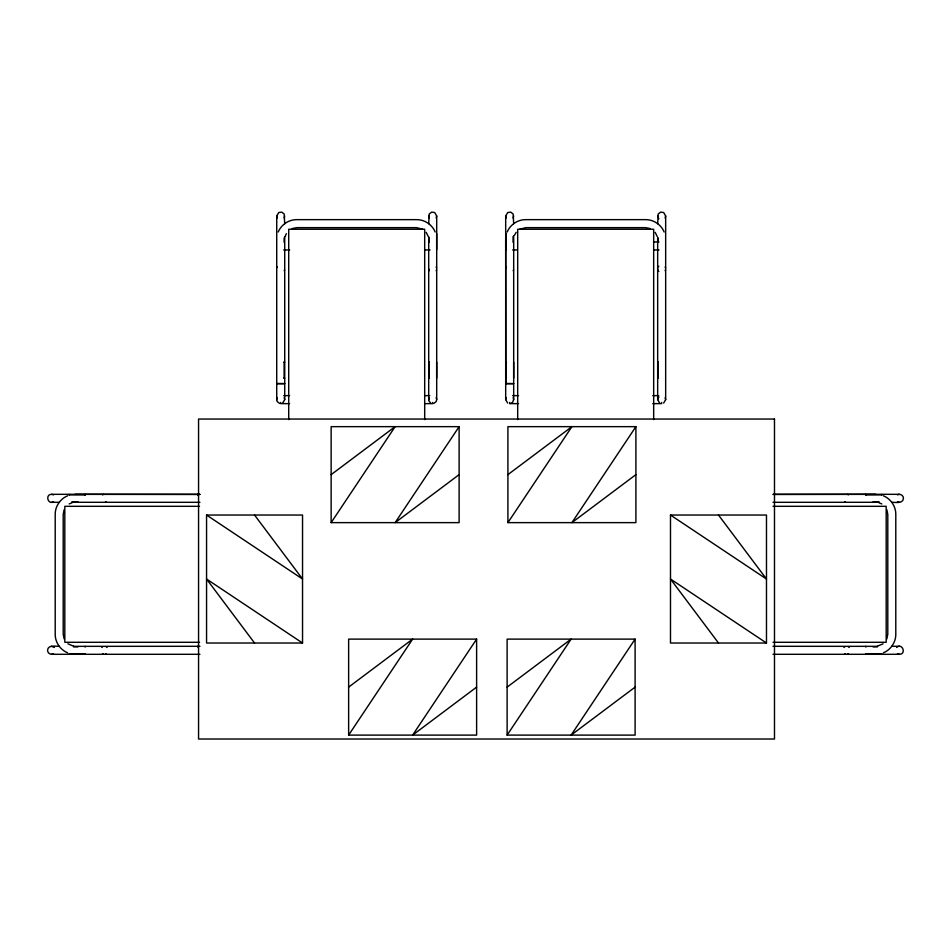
<?xml version="1.0" encoding="UTF-8"?>
<svg xmlns="http://www.w3.org/2000/svg" width="951" height="951" viewBox="0 0 951 951"><rect width="100%" height="100%" fill="white"/><g stroke="black" fill="none" stroke-linecap="round" stroke-linejoin="round"><path stroke-width="1.43" d="M875.919 494.318L773.329 494.449M279.677 403.474L277.252 401.619L276.717 399.622L276.717 215.996L278.714 212.537L281.746 212.144L284.183 213.999L284.718 223.711M284.718 215.996L284.183 217.993M428.699 223.711L429.234 213.999L431.659 212.121L434.69 212.525L436.699 215.996L436.699 399.622L436.164 401.631L433.727 403.486M436.699 215.996L436.164 218.005M430.696 403.093L428.83 400.668L429.234 397.625M507.691 403.081L505.682 399.622L505.682 215.996L507.691 212.537L510.723 212.144L513.148 213.999L513.683 223.711M513.683 215.996L513.148 217.993M657.664 223.711L658.199 213.999L660.636 212.121L663.667 212.525L665.664 215.996L665.664 399.622L663.667 403.093M665.664 215.996L665.129 218.005M659.661 403.093L657.664 399.622L658.841 396.805M276.717 399.622L277.252 397.637M284.718 236.811L284.718 399.622L282.72 403.081M505.682 399.622L506.217 397.637M513.683 235.586L513.683 399.622L512.518 402.439L510.723 403.474M64.133 509.724L63.206 514.443L63.206 634.162L64.133 638.882M285.134 236.549L286.334 233.649M886.867 638.882L887.794 634.162L887.794 514.443L886.867 509.724M278.227 231.996C281.199 224.709 288.712 219.633 296.581 219.645L416.823 219.645C424.705 219.633 432.218 224.709 435.178 231.996M507.204 231.996C510.164 224.709 517.677 219.633 525.558 219.645L645.8 219.645C653.67 219.633 661.183 224.709 664.155 231.996M514.61 235.063L516.167 232.353M331.138 522.634L331.138 426.654L459.119 426.654L459.119 522.634L331.138 522.634L395.129 426.654L331.138 474.644M459.119 426.654L395.129 522.634L459.119 474.644M348.637 735.111L348.637 639.12L476.617 639.12L476.617 735.111L348.637 735.111L412.627 639.12L348.637 687.121M507.917 522.634L507.917 426.654L635.898 426.654L635.898 522.634L507.917 522.634L571.908 426.654L507.917 474.644M476.617 639.12L412.627 735.111L476.617 687.121M635.898 426.654L571.908 522.634L635.898 474.644M507.121 735.111L507.121 639.12L635.102 639.12L635.102 735.111L507.121 735.111L571.111 639.12L507.121 687.121M635.102 639.12L571.111 735.111L635.102 687.121M896.603 647.465C902.035 642.365 906.897 654.074 899.444 654.3L773.008 654.3M883.087 643.815L877.357 646.181M519.686 229.262L525.82 227.646L645.539 227.646L650.258 228.573M284.575 383.633L276.848 383.562M67.557 495.828C60.27 498.8 55.194 506.312 55.206 514.182L55.206 634.436C55.194 642.305 60.27 649.818 67.557 652.778M69.209 503.935L72.11 502.734M513.552 383.633L505.825 383.562M883.443 652.778C890.73 649.818 895.806 642.305 895.794 634.436L895.794 514.182C895.806 506.312 890.73 498.8 883.443 495.828M53.553 501.783C47.835 505.088 44.959 494.318 51.556 494.318L199.948 494.318M897.447 494.853C899.955 493.296 903.521 495.364 903.438 498.312C903.046 504.078 895.367 502.176 891.729 502.318M53.565 653.765C51.045 655.31 47.467 653.254 47.55 650.294C47.942 644.54 55.633 646.442 59.271 646.3M292.123 228.573L296.843 227.646L416.562 227.646L422.696 229.262M436.675 233.601L436.675 249.602M505.742 233.601L506.455 233.601M653.67 241.946L658.995 241.946M505.742 249.602L506.455 249.602M283.683 249.947L289.627 249.947M424.693 249.947L430.03 249.947M512.66 249.947L517.106 249.947M653.67 249.947L658.995 249.947M283.838 362.141L284.694 362.141M428.746 362.141L429.472 362.141M436.675 362.141L436.675 378.129M505.742 362.141L506.455 362.141M513.671 362.141L513.671 378.129M658.437 362.141L657.723 362.141L657.723 378.129L658.437 378.129M283.838 378.129L284.694 378.129M428.746 378.129L429.472 378.129M505.742 378.129L506.455 378.129M276.717 383.633L284.718 383.633M505.682 383.633L513.683 383.633M283.671 395.628L289.568 395.628M425.323 395.628L429.745 395.628M512.637 395.628L518.545 395.628M652.814 395.628L658.71 395.628M289.568 403.628L280.711 403.628L280.711 402.451M425.323 403.628L432.693 403.628L432.693 402.451M518.545 403.628L509.688 403.628L509.688 402.451M652.814 403.628L661.67 403.628L661.67 402.451M773.008 494.318L899.444 494.318M199.876 494.449L75.081 494.318M69.161 494.889L85.162 494.889M865.838 494.889L881.839 494.889M72.074 501.712L77.887 501.712M873.113 501.712L878.926 501.712M51.556 502.318L59.271 502.318M72.074 502.294L199.948 502.318M773.008 502.318L878.926 502.294M199.532 506.312L64.811 506.312L64.811 642.294L199.532 642.294M773.02 506.312L886.189 506.312L886.189 642.294L773.02 642.294M206.557 515.038L302.537 515.038L302.537 643.019L206.557 643.019L206.557 515.038L302.537 579.028L254.547 515.038M670.491 515.038L766.482 515.038L766.482 643.019L670.491 643.019L670.491 515.038L766.482 579.028L718.492 515.038M73.524 646.347L199.948 646.3M773.008 646.3L877.476 646.347M891.729 646.3L899.444 646.3M73.524 646.87L77.887 646.87M873.113 646.87L877.476 646.87M51.556 654.3L199.948 654.3M505.682 239.521L505.825 383.633M899.444 654.3L897.435 653.765M51.556 646.3L54.397 647.465M899.444 502.318L897.447 501.783M51.556 494.318L53.553 494.853M73.643 646.181L67.913 643.815M878.89 502.734L881.791 503.935M766.482 643.019L670.491 579.028L718.492 643.019M302.537 643.019L206.557 579.028L254.547 643.019M658.841 218.837L657.664 215.996M655.18 232.353L657.248 236.549M426.214 232.353L428.283 236.549M429.234 270.714L428.699 268.848M513.148 397.637L513.683 399.622M284.183 397.637L284.718 399.622M665.129 397.625L665.664 399.622M506.217 217.993L505.682 215.996M436.164 397.625L436.699 399.622M277.252 217.993L276.717 215.996M429.234 218.005L428.699 215.996M657.664 268.848L657.807 269.822M881.839 494.365L881.839 495.091M881.839 653.694L865.838 653.694M865.838 494.365L865.838 495.091M865.838 646.347L865.838 647.072M658.235 237.964L658.235 242.327M658.235 362.141L658.235 378.129M657.723 237.964L657.723 242.327M657.664 238.273L657.664 399.622M653.67 419.593L653.67 229.25L517.689 229.25L517.689 419.593M513.088 236.514L513.088 242.327M506.253 233.601L506.253 249.602M506.253 362.141L506.253 378.129M429.258 237.964L429.258 242.327M429.258 362.141L429.258 378.129M428.699 236.811L428.699 399.622M424.693 419.593L424.693 229.25L288.712 229.25L288.712 419.593M284.111 237.964L284.111 242.327M284.111 362.141L284.111 378.129M197.701 494.365L197.701 495.091M197.701 646.347L197.701 647.072M85.162 494.365L85.162 495.091M85.162 646.347L85.162 647.072M85.162 653.694L69.161 653.694M69.161 494.365L69.161 495.091M665.534 269.822A3.994 3.733 0 0 1 665.129 270.714M658.841 271.487A3.994 3.733 0 0 1 658.199 270.714M658.199 266.981A3.994 3.733 0 0 1 658.841 266.209M665.129 266.981A3.994 3.733 0 0 1 665.534 267.885M513.552 269.811A4.006 3.733 0 0 1 513.148 270.714M505.825 267.849A4.006 3.733 0 0 1 506.229 266.958M436.557 269.822A3.994 3.733 0 0 1 436.164 270.714M436.164 266.981A3.994 3.733 0 0 1 436.557 267.885M284.575 269.811A4.006 3.733 0 0 1 284.183 270.714M276.86 267.849A4.006 3.733 0 0 1 277.264 266.958M106.274 646.835A3.994 3.733 -90 0 1 107.047 647.465M106.274 653.765A3.994 3.733 -90 0 1 105.383 654.157M103.445 654.157A3.994 3.733 -90 0 1 102.542 653.765M101.769 647.465A3.994 3.733 -90 0 1 102.542 646.835M106.274 501.783A4.006 3.733 -90 0 1 105.371 502.176M102.518 494.865A4.006 3.733 -90 0 1 103.409 494.461M848.458 646.835A3.994 3.733 -90 0 1 849.231 647.465M848.458 653.765A3.994 3.733 -90 0 1 847.555 654.157M845.617 654.157A3.994 3.733 -90 0 1 844.726 653.765M843.953 647.465A3.994 3.733 -90 0 1 844.726 646.835M847.555 494.449A4.006 3.733 -90 0 1 848.447 494.853M845.582 502.176A4.006 3.733 -90 0 1 844.69 501.771M774.483 419.046L198.557 419.046L198.557 739.01L774.483 739.01L774.483 419.046"/></g></svg>
